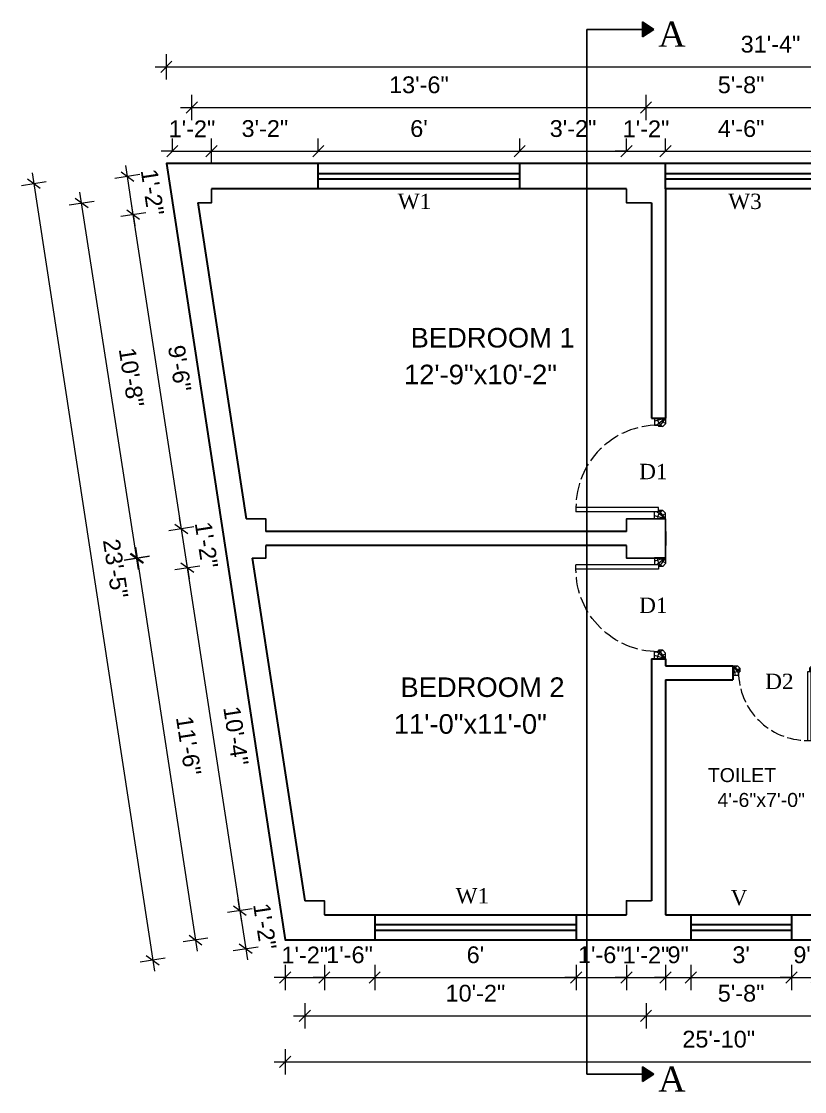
# Model space of a CAD drawing. Header units: inches. Extents: x 45643 to 78083, y -17830 to -3084.
# Drawn here: x 60305.5 to 60585.5, y -17271.7 to -16889.1 of the extents above; entities that cross this region are included whole.
import ezdxf

# ---------------------------------------------------------------- set-up
doc = ezdxf.new("R2010")
doc.units = ezdxf.units.IN
doc.header["$MEASUREMENT"] = 0
doc.linetypes.add('ACAD_ISO02W100', pattern=[15, 12, -3])
doc.linetypes.add('CONTINUA', pattern=[0])
doc.layers.add('A-Hatch', color=7, linetype='Continuous')
doc.layers.add('PDF_Text', color=7, linetype='Continuous')
for name, color, linetype, lineweight in [('A_Title Text', 105, 'Continuous', 60), ('Door-window', 150, 'Continuous', 9), ('ELEVATION', 6, 'Continuous', 30), ('hatch', 30, 'Continuous', 5), ('WALL', 240, 'Continuous', 30)]:
    doc.layers.add(name, color=color, linetype=linetype, lineweight=lineweight)
doc.styles.add('Arial', font='arial.ttf')
doc.styles.add('PDF Arial', font='arial.ttf')
doc.styles.get("Standard").update_dxf_attribs({"font": 'times.ttf'})
doc.dimstyles.new('Sudeep', dxfattribs={"dimtxt": 6, "dimasz": 4, "dimexe": 4.5, "dimexo": 4.5, "dimgap": 5, "dimtad": 1, "dimdec": 0, "dimlunit": 4, "dimtxsty": 'Arial', "dimblk": 'OBLIQUE', "dimcen": 250, "dimdle": 4, "dimclrd": 86, "dimclre": 5, "dimclrt": 1, "dimadec": 0, "dimazin": 0, "dimtfac": 1, "dimtdec": 0, "dimtix": 1, "dimtmove": 1, "dimatfit": 3, "dimldrblk": 'OBLIQUE', "dimfxl": 4.5, "dimfxlon": 1, "dimfrac": 2, "dimlwd": 15, "dimlwe": 13, "dimarcsym": 0})

# ---------------------------------------------------------------- blocks, each defined once
blk = doc.blocks.new("D 3'")
at = {"layer": 'Door-window', "linetype": 'Continuous', "ltscale": 0.25}
for p, q in [((3749.64, -16740.96), (3749.64, -16711.46)), ((3751.14, -16711.46), (3749.64, -16711.46)), ((3751.14, -16740.96), (3751.14, -16711.46)), ((3747.14, -16743.51), (3747.14, -16739.51)), ((3747.14, -16739.51), (3749.64, -16739.51)), ((3749.64, -16740.96), (3751.14, -16740.96)), ((3750.14, -16742.51), (3750.14, -16740.96)), ((3780.14, -16742.51), (3780.14, -16740.96)), ((3780.64, -16740.96), (3780.14, -16740.96)), ((3783.14, -16739.51), (3780.64, -16739.51)), ((3780.64, -16739.51), (3780.64, -16740.96)), ((3783.14, -16743.51), (3783.14, -16739.51)), ((3747.14, -16743.51), (3749.14, -16743.51)), ((3749.14, -16743.51), (3750.14, -16742.51)), ((3781.14, -16743.51), (3780.14, -16742.51)), ((3783.14, -16743.51), (3781.14, -16743.51))]:
    blk.add_line(p, q, dxfattribs=at)
at = {"layer": 'Door-window', "linetype": 'ACAD_ISO02W100', "ltscale": 0.5}
blk.add_arc((3751.14, -16740.96), 29.5, 0, 90, dxfattribs=at)
at = {"layer": 'hatch', "color": 8}
for p, q in [((3747.14, -16743.51), (3748.23, -16739.5)), ((3747.14, -16743.51), (3749.64, -16740.37)), ((3747.14, -16743.51), (3750.14, -16741.17)), ((3783.14, -16743.51), (3780.14, -16741.17)), ((3783.14, -16743.51), (3780.64, -16740.37)), ((3783.14, -16743.51), (3782.06, -16739.5))]:
    blk.add_line(p, q, dxfattribs=at)
for centre, radius, start, end in [((3747.4, -16743.58), 2.93, 20.9872, 95.0825), ((3782.88, -16743.58), 2.93, 84.9175, 159.0128), ((3747.43, -16743.63), 1.42, 5.1372, 101.4864), ((3782.86, -16743.63), 1.42, 78.5136, 174.8628)]:
    blk.add_arc(centre, radius, start, end, dxfattribs=at)
blk = doc.blocks.new('_Oblique')
at = {"color": 0, "linetype": 'ByBlock', "lineweight": -2}
blk.add_line((-0.5, -0.5), (0.5, 0.5), dxfattribs=at)
blk = doc.blocks.new('*D1600')
at = {"layer": 'A_Title Text', "color": 86, "lineweight": 15, "transparency": 16777216}
blk.add_line((60346.27, -17077.06), (60368.38, -17221.49), dxfattribs=at)
at = {"layer": 'A_Title Text', "color": 5, "lineweight": 13, "transparency": 16777216}
for p, q in [((60351.32, -17080.34), (60342.43, -17081.7)), ((60372.22, -17216.85), (60363.32, -17218.22))]:
    blk.add_line(p, q, dxfattribs=at)
at = {"layer": 'Defpoints', "color": 0, "transparency": 16777216}
for p in [(60392.94, -17073.97), (60413.84, -17210.48), (60367.77, -17217.53)]:
    blk.add_point(p, dxfattribs=at)
at = {"layer": 'A_Title Text', "color": 86, "lineweight": 15, "transparency": 16777216, "xscale": 4, "yscale": 4, "zscale": 4}
for p, rotation in [((60346.87, -17081.02), 98.70344886768173), ((60367.77, -17217.53), 278.7034488676817)]:
    blk.add_blockref('_Oblique', p, dxfattribs=dict(at, rotation=rotation))
at = {"layer": 'A_Title Text', "color": 1, "transparency": 16777216, "insert": (60365.29, -17148.06), "char_height": 6, "attachment_point": 5, "rotation": 278.7034, "style": 'Arial'}
blk.add_mtext('11\'-6"', dxfattribs=at)
blk = doc.blocks.new('*D1601')
at = {"layer": 'A_Title Text', "color": 86, "lineweight": 15, "transparency": 16777216}
blk.add_line((60347.33, -17085.07), (60326.46, -16950.2), dxfattribs=at)
at = {"layer": 'A_Title Text', "color": 5, "lineweight": 13, "transparency": 16777216}
for p, q in [((60331.51, -16953.46), (60322.62, -16954.84)), ((60351.16, -17080.43), (60342.27, -17081.81))]:
    blk.add_line(p, q, dxfattribs=at)
at = {"layer": 'Defpoints', "color": 0, "transparency": 16777216}
for p in [(60373.5, -16946.97), (60327.07, -16954.15), (60392.94, -17073.97)]:
    blk.add_point(p, dxfattribs=at)
at = {"layer": 'A_Title Text', "color": 86, "lineweight": 15, "transparency": 16777216, "xscale": 4, "yscale": 4, "zscale": 4}
for p, rotation in [((60327.07, -16954.15), 98.79690632557448), ((60346.72, -17081.12), 278.7969063255745)]:
    blk.add_blockref('_Oblique', p, dxfattribs=dict(at, rotation=rotation))
at = {"layer": 'A_Title Text', "color": 1, "transparency": 16777216, "insert": (60344.86, -17016.4), "char_height": 6, "attachment_point": 5, "rotation": 278.7969, "style": 'Arial'}
blk.add_mtext('10\'-8"', dxfattribs=at)
blk = doc.blocks.new('*D1618')
at = {"layer": 'A_Title Text', "color": 5, "lineweight": 13, "transparency": 16777216}
for p, q in [((60357.35, -16909.88), (60357.35, -16900.88)), ((60733.11, -16909.88), (60733.11, -16900.88))]:
    blk.add_line(p, q, dxfattribs=at)
at = {"layer": 'A_Title Text', "color": 86, "lineweight": 15, "transparency": 16777216}
blk.add_line((60353.35, -16905.38), (60737.11, -16905.38), dxfattribs=at)
at = {"layer": 'Defpoints', "color": 0, "transparency": 16777216}
for p in [(60733.11, -16905.38), (60357.35, -16939.97), (60733.11, -16939.97)]:
    blk.add_point(p, dxfattribs=at)
at = {"layer": 'A_Title Text', "color": 86, "lineweight": 15, "transparency": 16777216, "xscale": 4, "yscale": 4, "zscale": 4, "rotation": 180}
blk.add_blockref('_Oblique', (60357.35, -16905.38), dxfattribs=at)
at = {"layer": 'A_Title Text', "color": 86, "lineweight": 15, "transparency": 16777216, "xscale": 4, "yscale": 4, "zscale": 4}
blk.add_blockref('_Oblique', (60733.11, -16905.38), dxfattribs=at)
at = {"layer": 'A_Title Text', "color": 1, "transparency": 16777216, "insert": (60573.31, -16897.32), "char_height": 6, "attachment_point": 5, "style": 'Arial'}
blk.add_mtext('31\'-4"', dxfattribs=at)
blk = doc.blocks.new('*D1619')
at = {"layer": 'A_Title Text', "color": 5, "lineweight": 13, "transparency": 16777216}
for p, q in [((60399.84, -17256.58), (60399.84, -17265.58)), ((60709.74, -17256.58), (60709.74, -17265.58))]:
    blk.add_line(p, q, dxfattribs=at)
at = {"layer": 'A_Title Text', "color": 86, "lineweight": 15, "transparency": 16777216}
blk.add_line((60395.84, -17261.08), (60713.74, -17261.08), dxfattribs=at)
at = {"layer": 'Defpoints', "color": 0, "transparency": 16777216}
for p in [(60399.84, -17217.48), (60709.74, -17217.48), (60709.74, -17261.08)]:
    blk.add_point(p, dxfattribs=at)
at = {"layer": 'A_Title Text', "color": 86, "lineweight": 15, "transparency": 16777216, "xscale": 4, "yscale": 4, "zscale": 4, "rotation": 180}
blk.add_blockref('_Oblique', (60399.84, -17261.08), dxfattribs=at)
at = {"layer": 'A_Title Text', "color": 86, "lineweight": 15, "transparency": 16777216, "xscale": 4, "yscale": 4, "zscale": 4}
blk.add_blockref('_Oblique', (60709.74, -17261.08), dxfattribs=at)
at = {"layer": 'A_Title Text', "color": 1, "transparency": 16777216, "insert": (60554.79, -17253.01), "char_height": 6, "attachment_point": 5, "style": 'Arial'}
blk.add_mtext('25\'-10"', dxfattribs=at)
blk = doc.blocks.new('*D1602')
at = {"layer": 'A_Title Text', "color": 5, "lineweight": 13, "transparency": 16777216}
for p, q in [((60359.5, -16935.54), (60359.5, -16931.04)), ((60373.5, -16935.54), (60373.5, -16931.04))]:
    blk.add_line(p, q, dxfattribs=at)
at = {"layer": 'A_Title Text', "color": 86, "lineweight": 15, "transparency": 16777216}
for p, q in [((60359.5, -16935.54), (60355.5, -16935.54)), ((60359.5, -16935.54), (60373.5, -16935.54)), ((60373.5, -16935.54), (60377.5, -16935.54))]:
    blk.add_line(p, q, dxfattribs=at)
at = {"layer": 'Defpoints', "color": 0, "transparency": 16777216}
for p in [(60373.5, -16935.54), (60359.5, -16939.97), (60373.5, -16939.97)]:
    blk.add_point(p, dxfattribs=at)
at = {"layer": 'A_Title Text', "color": 86, "lineweight": 15, "transparency": 16777216, "xscale": 4, "yscale": 4, "zscale": 4}
blk.add_blockref('_Oblique', (60359.5, -16935.54), dxfattribs=at)
at = {"layer": 'A_Title Text', "color": 86, "lineweight": 15, "transparency": 16777216, "xscale": 4, "yscale": 4, "zscale": 4, "rotation": 180}
blk.add_blockref('_Oblique', (60373.5, -16935.54), dxfattribs=at)
at = {"layer": 'A_Title Text', "color": 1, "transparency": 16777216, "insert": (60366.5, -16927.53), "char_height": 6, "attachment_point": 5, "style": 'Arial'}
blk.add_mtext('1\'-2"', dxfattribs=at)
blk = doc.blocks.new('*D1620')
at = {"layer": 'A_Title Text', "color": 5, "lineweight": 13, "transparency": 16777216}
for p, q in [((60373.5, -16940.04), (60373.5, -16931.04)), ((60411.65, -16935.54), (60411.65, -16931.04))]:
    blk.add_line(p, q, dxfattribs=at)
at = {"layer": 'A_Title Text', "color": 86, "lineweight": 15, "transparency": 16777216}
blk.add_line((60369.5, -16935.54), (60415.65, -16935.54), dxfattribs=at)
at = {"layer": 'Defpoints', "color": 0, "transparency": 16777216}
for p in [(60411.65, -16935.54), (60411.65, -16939.97), (60373.5, -16948.97)]:
    blk.add_point(p, dxfattribs=at)
at = {"layer": 'A_Title Text', "color": 86, "lineweight": 15, "transparency": 16777216, "xscale": 4, "yscale": 4, "zscale": 4, "rotation": 180}
blk.add_blockref('_Oblique', (60373.5, -16935.54), dxfattribs=at)
at = {"layer": 'A_Title Text', "color": 86, "lineweight": 15, "transparency": 16777216, "xscale": 4, "yscale": 4, "zscale": 4}
blk.add_blockref('_Oblique', (60411.65, -16935.54), dxfattribs=at)
at = {"layer": 'A_Title Text', "color": 1, "transparency": 16777216, "insert": (60392.57, -16927.48), "char_height": 6, "attachment_point": 5, "style": 'Arial'}
blk.add_mtext('3\'-2"', dxfattribs=at)
blk = doc.blocks.new('*D1621')
at = {"layer": 'A_Title Text', "color": 5, "lineweight": 13, "transparency": 16777216}
for p, q in [((60411.65, -16935.54), (60411.65, -16931.04)), ((60483.65, -16935.54), (60483.65, -16931.04))]:
    blk.add_line(p, q, dxfattribs=at)
at = {"layer": 'A_Title Text', "color": 86, "lineweight": 15, "transparency": 16777216}
blk.add_line((60407.65, -16935.54), (60487.65, -16935.54), dxfattribs=at)
at = {"layer": 'Defpoints', "color": 0, "transparency": 16777216}
for p in [(60483.65, -16935.54), (60411.65, -16939.97), (60483.65, -16939.97)]:
    blk.add_point(p, dxfattribs=at)
at = {"layer": 'A_Title Text', "color": 86, "lineweight": 15, "transparency": 16777216, "xscale": 4, "yscale": 4, "zscale": 4, "rotation": 180}
blk.add_blockref('_Oblique', (60411.65, -16935.54), dxfattribs=at)
at = {"layer": 'A_Title Text', "color": 86, "lineweight": 15, "transparency": 16777216, "xscale": 4, "yscale": 4, "zscale": 4}
blk.add_blockref('_Oblique', (60483.65, -16935.54), dxfattribs=at)
at = {"layer": 'A_Title Text', "color": 1, "transparency": 16777216, "insert": (60447.65, -16927.48), "char_height": 6, "attachment_point": 5, "style": 'Arial'}
blk.add_mtext("6'", dxfattribs=at)
blk = doc.blocks.new('*D1622')
at = {"layer": 'A_Title Text', "color": 5, "lineweight": 13, "transparency": 16777216}
for p, q in [((60483.65, -16935.54), (60483.65, -16931.04)), ((60521.8, -16935.54), (60521.8, -16931.04))]:
    blk.add_line(p, q, dxfattribs=at)
at = {"layer": 'A_Title Text', "color": 86, "lineweight": 15, "transparency": 16777216}
blk.add_line((60479.65, -16935.54), (60525.8, -16935.54), dxfattribs=at)
at = {"layer": 'Defpoints', "color": 0, "transparency": 16777216}
for p in [(60521.8, -16935.54), (60483.65, -16939.97), (60521.8, -16939.97)]:
    blk.add_point(p, dxfattribs=at)
at = {"layer": 'A_Title Text', "color": 86, "lineweight": 15, "transparency": 16777216, "xscale": 4, "yscale": 4, "zscale": 4, "rotation": 180}
blk.add_blockref('_Oblique', (60483.65, -16935.54), dxfattribs=at)
at = {"layer": 'A_Title Text', "color": 86, "lineweight": 15, "transparency": 16777216, "xscale": 4, "yscale": 4, "zscale": 4}
blk.add_blockref('_Oblique', (60521.8, -16935.54), dxfattribs=at)
at = {"layer": 'A_Title Text', "color": 1, "transparency": 16777216, "insert": (60502.72, -16927.48), "char_height": 6, "attachment_point": 5, "style": 'Arial'}
blk.add_mtext('3\'-2"', dxfattribs=at)
blk = doc.blocks.new('*D1581')
at = {"layer": 'A_Title Text', "color": 5, "lineweight": 13, "transparency": 16777216}
for p, q in [((60366.46, -16924.4), (60366.46, -16915.4)), ((60528.8, -16924.4), (60528.8, -16915.4))]:
    blk.add_line(p, q, dxfattribs=at)
at = {"layer": 'A_Title Text', "color": 86, "lineweight": 15, "transparency": 16777216}
blk.add_line((60362.46, -16919.9), (60532.8, -16919.9), dxfattribs=at)
at = {"layer": 'Defpoints', "color": 0, "transparency": 16777216}
for p in [(60528.8, -16919.9), (60366.46, -16939.97), (60528.8, -16939.97)]:
    blk.add_point(p, dxfattribs=at)
at = {"layer": 'A_Title Text', "color": 86, "lineweight": 15, "transparency": 16777216, "xscale": 4, "yscale": 4, "zscale": 4, "rotation": 180}
blk.add_blockref('_Oblique', (60366.46, -16919.9), dxfattribs=at)
at = {"layer": 'A_Title Text', "color": 86, "lineweight": 15, "transparency": 16777216, "xscale": 4, "yscale": 4, "zscale": 4}
blk.add_blockref('_Oblique', (60528.8, -16919.9), dxfattribs=at)
at = {"layer": 'A_Title Text', "color": 1, "transparency": 16777216, "insert": (60447.63, -16911.83), "char_height": 6, "attachment_point": 5, "style": 'Arial'}
blk.add_mtext('13\'-6"', dxfattribs=at)
blk = doc.blocks.new('*D1582')
at = {"layer": 'A_Title Text', "color": 5, "lineweight": 13, "transparency": 16777216}
for p, q in [((60528.8, -16924.4), (60528.8, -16915.4)), ((60596.8, -16924.4), (60596.8, -16915.4))]:
    blk.add_line(p, q, dxfattribs=at)
at = {"layer": 'A_Title Text', "color": 86, "lineweight": 15, "transparency": 16777216}
blk.add_line((60524.8, -16919.9), (60600.8, -16919.9), dxfattribs=at)
at = {"layer": 'Defpoints', "color": 0, "transparency": 16777216}
for p in [(60596.8, -16919.9), (60528.8, -16939.97), (60596.8, -16939.97)]:
    blk.add_point(p, dxfattribs=at)
at = {"layer": 'A_Title Text', "color": 86, "lineweight": 15, "transparency": 16777216, "xscale": 4, "yscale": 4, "zscale": 4, "rotation": 180}
blk.add_blockref('_Oblique', (60528.8, -16919.9), dxfattribs=at)
at = {"layer": 'A_Title Text', "color": 86, "lineweight": 15, "transparency": 16777216, "xscale": 4, "yscale": 4, "zscale": 4}
blk.add_blockref('_Oblique', (60596.8, -16919.9), dxfattribs=at)
at = {"layer": 'A_Title Text', "color": 1, "transparency": 16777216, "insert": (60562.8, -16911.83), "char_height": 6, "attachment_point": 5, "style": 'Arial'}
blk.add_mtext('5\'-8"', dxfattribs=at)
blk = doc.blocks.new('*D1584')
at = {"layer": 'A_Title Text', "color": 5, "lineweight": 13, "transparency": 16777216}
for p, q in [((60399.84, -17226.41), (60399.84, -17235.41)), ((60413.84, -17226.41), (60413.84, -17235.41))]:
    blk.add_line(p, q, dxfattribs=at)
at = {"layer": 'A_Title Text', "color": 86, "lineweight": 15, "transparency": 16777216}
for p, q in [((60399.84, -17230.91), (60395.84, -17230.91)), ((60399.84, -17230.91), (60413.84, -17230.91)), ((60413.84, -17230.91), (60417.84, -17230.91))]:
    blk.add_line(p, q, dxfattribs=at)
at = {"layer": 'Defpoints', "color": 0, "transparency": 16777216}
for p in [(60399.84, -17217.48), (60413.84, -17217.48), (60413.84, -17230.91)]:
    blk.add_point(p, dxfattribs=at)
at = {"layer": 'A_Title Text', "color": 86, "lineweight": 15, "transparency": 16777216, "xscale": 4, "yscale": 4, "zscale": 4}
blk.add_blockref('_Oblique', (60399.84, -17230.91), dxfattribs=at)
at = {"layer": 'A_Title Text', "color": 86, "lineweight": 15, "transparency": 16777216, "xscale": 4, "yscale": 4, "zscale": 4, "rotation": 180}
blk.add_blockref('_Oblique', (60413.84, -17230.91), dxfattribs=at)
at = {"layer": 'A_Title Text', "color": 1, "transparency": 16777216, "insert": (60406.84, -17222.9), "char_height": 6, "attachment_point": 5, "style": 'Arial'}
blk.add_mtext('1\'-2"', dxfattribs=at)
blk = doc.blocks.new('*D1605')
at = {"layer": 'A_Title Text', "color": 5, "lineweight": 13, "transparency": 16777216}
for p, q in [((60413.84, -17226.41), (60413.84, -17235.41)), ((60431.82, -17226.41), (60431.82, -17235.41))]:
    blk.add_line(p, q, dxfattribs=at)
at = {"layer": 'A_Title Text', "color": 86, "lineweight": 15, "transparency": 16777216}
for p, q in [((60413.84, -17230.91), (60409.84, -17230.91)), ((60413.84, -17230.91), (60431.82, -17230.91)), ((60431.82, -17230.91), (60435.82, -17230.91))]:
    blk.add_line(p, q, dxfattribs=at)
at = {"layer": 'Defpoints', "color": 0, "transparency": 16777216}
for p in [(60413.84, -17217.48), (60431.82, -17217.48), (60431.82, -17230.91)]:
    blk.add_point(p, dxfattribs=at)
at = {"layer": 'A_Title Text', "color": 86, "lineweight": 15, "transparency": 16777216, "xscale": 4, "yscale": 4, "zscale": 4}
blk.add_blockref('_Oblique', (60413.84, -17230.91), dxfattribs=at)
at = {"layer": 'A_Title Text', "color": 86, "lineweight": 15, "transparency": 16777216, "xscale": 4, "yscale": 4, "zscale": 4, "rotation": 180}
blk.add_blockref('_Oblique', (60431.82, -17230.91), dxfattribs=at)
at = {"layer": 'A_Title Text', "color": 1, "transparency": 16777216, "insert": (60422.83, -17222.85), "char_height": 6, "attachment_point": 5, "style": 'Arial'}
blk.add_mtext('1\'-6"', dxfattribs=at)
blk = doc.blocks.new('*D1606')
at = {"layer": 'A_Title Text', "color": 5, "lineweight": 13, "transparency": 16777216}
for p, q in [((60431.82, -17226.41), (60431.82, -17235.41)), ((60503.82, -17226.41), (60503.82, -17235.41))]:
    blk.add_line(p, q, dxfattribs=at)
at = {"layer": 'A_Title Text', "color": 86, "lineweight": 15, "transparency": 16777216}
blk.add_line((60427.82, -17230.91), (60507.82, -17230.91), dxfattribs=at)
at = {"layer": 'Defpoints', "color": 0, "transparency": 16777216}
for p in [(60431.82, -17217.48), (60503.82, -17217.48), (60503.82, -17230.91)]:
    blk.add_point(p, dxfattribs=at)
at = {"layer": 'A_Title Text', "color": 86, "lineweight": 15, "transparency": 16777216, "xscale": 4, "yscale": 4, "zscale": 4, "rotation": 180}
blk.add_blockref('_Oblique', (60431.82, -17230.91), dxfattribs=at)
at = {"layer": 'A_Title Text', "color": 86, "lineweight": 15, "transparency": 16777216, "xscale": 4, "yscale": 4, "zscale": 4}
blk.add_blockref('_Oblique', (60503.82, -17230.91), dxfattribs=at)
at = {"layer": 'A_Title Text', "color": 1, "transparency": 16777216, "insert": (60467.82, -17222.85), "char_height": 6, "attachment_point": 5, "style": 'Arial'}
blk.add_mtext("6'", dxfattribs=at)
blk = doc.blocks.new('*D1607')
at = {"layer": 'A_Title Text', "color": 5, "lineweight": 13, "transparency": 16777216}
for p, q in [((60503.82, -17226.41), (60503.82, -17235.41)), ((60521.8, -17226.41), (60521.8, -17235.41))]:
    blk.add_line(p, q, dxfattribs=at)
at = {"layer": 'A_Title Text', "color": 86, "lineweight": 15, "transparency": 16777216}
for p, q in [((60503.82, -17230.91), (60499.82, -17230.91)), ((60503.82, -17230.91), (60521.8, -17230.91)), ((60521.8, -17230.91), (60525.8, -17230.91))]:
    blk.add_line(p, q, dxfattribs=at)
at = {"layer": 'Defpoints', "color": 0, "transparency": 16777216}
for p in [(60503.82, -17217.48), (60521.8, -17217.48), (60521.8, -17230.91)]:
    blk.add_point(p, dxfattribs=at)
at = {"layer": 'A_Title Text', "color": 86, "lineweight": 15, "transparency": 16777216, "xscale": 4, "yscale": 4, "zscale": 4}
blk.add_blockref('_Oblique', (60503.82, -17230.91), dxfattribs=at)
at = {"layer": 'A_Title Text', "color": 86, "lineweight": 15, "transparency": 16777216, "xscale": 4, "yscale": 4, "zscale": 4, "rotation": 180}
blk.add_blockref('_Oblique', (60521.8, -17230.91), dxfattribs=at)
at = {"layer": 'A_Title Text', "color": 1, "transparency": 16777216, "insert": (60512.81, -17222.85), "char_height": 6, "attachment_point": 5, "style": 'Arial'}
blk.add_mtext('1\'-6"', dxfattribs=at)
blk = doc.blocks.new('*D1585')
at = {"layer": 'A_Title Text', "color": 5, "lineweight": 13, "transparency": 16777216}
for p, q in [((60521.8, -17226.41), (60521.8, -17235.41)), ((60535.8, -17226.41), (60535.8, -17235.41))]:
    blk.add_line(p, q, dxfattribs=at)
at = {"layer": 'A_Title Text', "color": 86, "lineweight": 15, "transparency": 16777216}
for p, q in [((60521.8, -17230.91), (60517.8, -17230.91)), ((60521.8, -17230.91), (60535.8, -17230.91)), ((60535.8, -17230.91), (60539.8, -17230.91))]:
    blk.add_line(p, q, dxfattribs=at)
at = {"layer": 'Defpoints', "color": 0, "transparency": 16777216}
for p in [(60521.8, -17217.48), (60535.8, -17217.48), (60535.8, -17230.91)]:
    blk.add_point(p, dxfattribs=at)
at = {"layer": 'A_Title Text', "color": 86, "lineweight": 15, "transparency": 16777216, "xscale": 4, "yscale": 4, "zscale": 4}
blk.add_blockref('_Oblique', (60521.8, -17230.91), dxfattribs=at)
at = {"layer": 'A_Title Text', "color": 86, "lineweight": 15, "transparency": 16777216, "xscale": 4, "yscale": 4, "zscale": 4, "rotation": 180}
blk.add_blockref('_Oblique', (60535.8, -17230.91), dxfattribs=at)
at = {"layer": 'A_Title Text', "color": 1, "transparency": 16777216, "insert": (60528.8, -17222.9), "char_height": 6, "attachment_point": 5, "style": 'Arial'}
blk.add_mtext('1\'-2"', dxfattribs=at)
blk = doc.blocks.new('*D1608')
at = {"layer": 'A_Title Text', "color": 5, "lineweight": 13, "transparency": 16777216}
for p, q in [((60535.8, -17226.41), (60535.8, -17235.41)), ((60544.8, -17226.41), (60544.8, -17235.41))]:
    blk.add_line(p, q, dxfattribs=at)
at = {"layer": 'A_Title Text', "color": 86, "lineweight": 15, "transparency": 16777216}
for p, q in [((60535.8, -17230.91), (60531.8, -17230.91)), ((60535.8, -17230.91), (60544.8, -17230.91)), ((60544.8, -17230.91), (60548.8, -17230.91))]:
    blk.add_line(p, q, dxfattribs=at)
at = {"layer": 'Defpoints', "color": 0, "transparency": 16777216}
for p in [(60535.8, -17208.48), (60544.8, -17208.48), (60544.8, -17230.91)]:
    blk.add_point(p, dxfattribs=at)
at = {"layer": 'A_Title Text', "color": 86, "lineweight": 15, "transparency": 16777216, "xscale": 4, "yscale": 4, "zscale": 4}
blk.add_blockref('_Oblique', (60535.8, -17230.91), dxfattribs=at)
at = {"layer": 'A_Title Text', "color": 86, "lineweight": 15, "transparency": 16777216, "xscale": 4, "yscale": 4, "zscale": 4, "rotation": 180}
blk.add_blockref('_Oblique', (60544.8, -17230.91), dxfattribs=at)
at = {"layer": 'A_Title Text', "color": 1, "transparency": 16777216, "insert": (60540.3, -17222.85), "char_height": 6, "attachment_point": 5, "style": 'Arial'}
blk.add_mtext('9"', dxfattribs=at)
blk = doc.blocks.new('*D1586')
at = {"layer": 'A_Title Text', "color": 5, "lineweight": 13, "transparency": 16777216}
for p, q in [((60544.8, -17226.41), (60544.8, -17235.41)), ((60580.8, -17226.41), (60580.8, -17235.41))]:
    blk.add_line(p, q, dxfattribs=at)
at = {"layer": 'A_Title Text', "color": 86, "lineweight": 15, "transparency": 16777216}
blk.add_line((60540.8, -17230.91), (60584.8, -17230.91), dxfattribs=at)
at = {"layer": 'Defpoints', "color": 0, "transparency": 16777216}
for p in [(60544.8, -17208.48), (60580.8, -17208.48), (60580.8, -17230.91)]:
    blk.add_point(p, dxfattribs=at)
at = {"layer": 'A_Title Text', "color": 86, "lineweight": 15, "transparency": 16777216, "xscale": 4, "yscale": 4, "zscale": 4, "rotation": 180}
blk.add_blockref('_Oblique', (60544.8, -17230.91), dxfattribs=at)
at = {"layer": 'A_Title Text', "color": 86, "lineweight": 15, "transparency": 16777216, "xscale": 4, "yscale": 4, "zscale": 4}
blk.add_blockref('_Oblique', (60580.8, -17230.91), dxfattribs=at)
at = {"layer": 'A_Title Text', "color": 1, "transparency": 16777216, "insert": (60562.8, -17222.84), "char_height": 6, "attachment_point": 5, "style": 'Arial'}
blk.add_mtext("3'", dxfattribs=at)
blk = doc.blocks.new('*D1588')
at = {"layer": 'A_Title Text', "color": 5, "lineweight": 13, "transparency": 16777216}
for p, q in [((60406.84, -17240.16), (60406.84, -17249.16)), ((60528.8, -17240.16), (60528.8, -17249.16))]:
    blk.add_line(p, q, dxfattribs=at)
at = {"layer": 'A_Title Text', "color": 86, "lineweight": 15, "transparency": 16777216}
blk.add_line((60402.84, -17244.66), (60532.8, -17244.66), dxfattribs=at)
at = {"layer": 'Defpoints', "color": 0, "transparency": 16777216}
for p in [(60406.84, -17217.48), (60528.8, -17217.48), (60528.8, -17244.66)]:
    blk.add_point(p, dxfattribs=at)
at = {"layer": 'A_Title Text', "color": 86, "lineweight": 15, "transparency": 16777216, "xscale": 4, "yscale": 4, "zscale": 4, "rotation": 180}
blk.add_blockref('_Oblique', (60406.84, -17244.66), dxfattribs=at)
at = {"layer": 'A_Title Text', "color": 86, "lineweight": 15, "transparency": 16777216, "xscale": 4, "yscale": 4, "zscale": 4}
blk.add_blockref('_Oblique', (60528.8, -17244.66), dxfattribs=at)
at = {"layer": 'A_Title Text', "color": 1, "transparency": 16777216, "insert": (60467.82, -17236.6), "char_height": 6, "attachment_point": 5, "style": 'Arial'}
blk.add_mtext('10\'-2"', dxfattribs=at)
blk = doc.blocks.new('*D1589')
at = {"layer": 'A_Title Text', "color": 5, "lineweight": 13, "transparency": 16777216}
for p, q in [((60528.8, -17240.16), (60528.8, -17249.16)), ((60596.8, -17240.16), (60596.8, -17249.16))]:
    blk.add_line(p, q, dxfattribs=at)
at = {"layer": 'A_Title Text', "color": 86, "lineweight": 15, "transparency": 16777216}
blk.add_line((60524.8, -17244.66), (60600.8, -17244.66), dxfattribs=at)
at = {"layer": 'Defpoints', "color": 0, "transparency": 16777216}
for p in [(60528.8, -17217.48), (60596.8, -17217.48), (60596.8, -17244.66)]:
    blk.add_point(p, dxfattribs=at)
at = {"layer": 'A_Title Text', "color": 86, "lineweight": 15, "transparency": 16777216, "xscale": 4, "yscale": 4, "zscale": 4, "rotation": 180}
blk.add_blockref('_Oblique', (60528.8, -17244.66), dxfattribs=at)
at = {"layer": 'A_Title Text', "color": 86, "lineweight": 15, "transparency": 16777216, "xscale": 4, "yscale": 4, "zscale": 4}
blk.add_blockref('_Oblique', (60596.8, -17244.66), dxfattribs=at)
at = {"layer": 'A_Title Text', "color": 1, "transparency": 16777216, "insert": (60562.8, -17236.6), "char_height": 6, "attachment_point": 5, "style": 'Arial'}
blk.add_mtext('5\'-8"', dxfattribs=at)
blk = doc.blocks.new('*D1613')
at = {"layer": 'A_Title Text', "color": 86, "lineweight": 15, "transparency": 16777216}
blk.add_line((60309.37, -16943.26), (60353.07, -17228.69), dxfattribs=at)
at = {"layer": 'A_Title Text', "color": 5, "lineweight": 13, "transparency": 16777216}
for p, q in [((60314.43, -16946.54), (60305.53, -16947.9)), ((60356.91, -17224.05), (60348.01, -17225.42))]:
    blk.add_line(p, q, dxfattribs=at)
at = {"layer": 'Defpoints', "color": 0, "transparency": 16777216}
for p in [(60357.35, -16939.97), (60399.84, -17217.48), (60352.46, -17224.73)]:
    blk.add_point(p, dxfattribs=at)
at = {"layer": 'A_Title Text', "color": 86, "lineweight": 15, "transparency": 16777216, "xscale": 4, "yscale": 4, "zscale": 4}
for p, rotation in [((60309.98, -16947.22), 98.70344886768179), ((60352.46, -17224.73), 278.7034488676818)]:
    blk.add_blockref('_Oblique', p, dxfattribs=dict(at, rotation=rotation))
at = {"layer": 'A_Title Text', "color": 1, "transparency": 16777216, "insert": (60339.19, -17084.76), "char_height": 6, "attachment_point": 5, "rotation": 278.7034, "style": 'Arial'}
blk.add_mtext('23\'-5"', dxfattribs=at)
blk = doc.blocks.new('*D1591')
at = {"layer": 'A_Title Text', "color": 86, "lineweight": 15, "transparency": 16777216}
blk.add_line((60364.24, -17080.56), (60384.21, -17210.99), dxfattribs=at)
at = {"layer": 'A_Title Text', "color": 5, "lineweight": 13, "transparency": 16777216}
for p, q in [((60369.3, -17083.83), (60360.4, -17085.2)), ((60388.05, -17206.35), (60379.16, -17207.71))]:
    blk.add_line(p, q, dxfattribs=at)
at = {"layer": 'Defpoints', "color": 0, "transparency": 16777216}
for p in [(60388.04, -17080.97), (60406.8, -17203.48), (60383.6, -17207.03)]:
    blk.add_point(p, dxfattribs=at)
at = {"layer": 'A_Title Text', "color": 86, "lineweight": 15, "transparency": 16777216, "xscale": 4, "yscale": 4, "zscale": 4}
for p, rotation in [((60364.85, -17084.52), 98.70344886767656), ((60383.6, -17207.03), 278.7034488676766)]:
    blk.add_blockref('_Oblique', p, dxfattribs=dict(at, rotation=rotation))
at = {"layer": 'A_Title Text', "color": 1, "transparency": 16777216, "insert": (60382.2, -17144.55), "char_height": 6, "attachment_point": 5, "rotation": 278.7034, "style": 'Arial'}
blk.add_mtext('10\'-4"', dxfattribs=at)
blk = doc.blocks.new('*D1614')
at = {"layer": 'A_Title Text', "color": 86, "lineweight": 15, "transparency": 16777216}
for p, q in [((60383.6, -17207.03), (60383, -17203.08)), ((60383.6, -17207.03), (60385.7, -17220.72)), ((60385.7, -17220.72), (60386.3, -17224.67))]:
    blk.add_line(p, q, dxfattribs=at)
at = {"layer": 'A_Title Text', "color": 5, "lineweight": 13, "transparency": 16777216}
for p, q in [((60388.05, -17206.35), (60379.16, -17207.71)), ((60390.15, -17220.04), (60381.25, -17221.4))]:
    blk.add_line(p, q, dxfattribs=at)
at = {"layer": 'Defpoints', "color": 0, "transparency": 16777216}
for p in [(60406.8, -17203.48), (60406.84, -17217.48), (60385.7, -17220.72)]:
    blk.add_point(p, dxfattribs=at)
at = {"layer": 'A_Title Text', "color": 86, "lineweight": 15, "transparency": 16777216, "xscale": 4, "yscale": 4, "zscale": 4}
for p, rotation in [((60383.6, -17207.03), 278.7034488676766), ((60385.7, -17220.72), 98.70344886767656)]:
    blk.add_blockref('_Oblique', p, dxfattribs=dict(at, rotation=rotation))
at = {"layer": 'A_Title Text', "color": 1, "transparency": 16777216, "insert": (60392.57, -17212.66), "char_height": 6, "attachment_point": 5, "rotation": 278.7034, "style": 'Arial'}
blk.add_mtext('1\'-2"', dxfattribs=at)
blk = doc.blocks.new('*D1592')
at = {"layer": 'A_Title Text', "color": 86, "lineweight": 15, "transparency": 16777216}
for p, q in [((60362.71, -17070.52), (60362.1, -17066.56)), ((60364.85, -17084.52), (60362.71, -17070.52)), ((60364.85, -17084.52), (60365.45, -17088.47))]:
    blk.add_line(p, q, dxfattribs=at)
at = {"layer": 'A_Title Text', "color": 5, "lineweight": 13, "transparency": 16777216}
for p, q in [((60367.15, -17069.83), (60358.26, -17071.2)), ((60369.3, -17083.83), (60360.4, -17085.2))]:
    blk.add_line(p, q, dxfattribs=at)
at = {"layer": 'Defpoints', "color": 0, "transparency": 16777216}
for p in [(60385.9, -17066.97), (60362.71, -17070.52), (60388.04, -17080.97)]:
    blk.add_point(p, dxfattribs=at)
at = {"layer": 'A_Title Text', "color": 86, "lineweight": 15, "transparency": 16777216, "xscale": 4, "yscale": 4, "zscale": 4}
for p, rotation in [((60362.71, -17070.52), 278.7034488676766), ((60364.85, -17084.52), 98.70344886767656)]:
    blk.add_blockref('_Oblique', p, dxfattribs=dict(at, rotation=rotation))
at = {"layer": 'A_Title Text', "color": 1, "transparency": 16777216, "insert": (60371.7, -17076.3), "char_height": 6, "attachment_point": 5, "rotation": 278.7034, "style": 'Arial'}
blk.add_mtext('1\'-2"', dxfattribs=at)
blk = doc.blocks.new('*D1593')
at = {"layer": 'A_Title Text', "color": 86, "lineweight": 15, "transparency": 16777216}
blk.add_line((60363.31, -17074.47), (60344.91, -16954.29), dxfattribs=at)
at = {"layer": 'A_Title Text', "color": 5, "lineweight": 13, "transparency": 16777216}
for p, q in [((60349.97, -16957.57), (60341.07, -16958.93)), ((60367.15, -17069.83), (60358.26, -17071.2))]:
    blk.add_line(p, q, dxfattribs=at)
at = {"layer": 'Defpoints', "color": 0, "transparency": 16777216}
for p in [(60373.5, -16953.97), (60345.52, -16958.25), (60385.9, -17066.97)]:
    blk.add_point(p, dxfattribs=at)
at = {"layer": 'A_Title Text', "color": 86, "lineweight": 15, "transparency": 16777216, "xscale": 4, "yscale": 4, "zscale": 4}
for p, rotation in [((60345.52, -16958.25), 98.70344886767656), ((60362.71, -17070.52), 278.7034488676766)]:
    blk.add_blockref('_Oblique', p, dxfattribs=dict(at, rotation=rotation))
at = {"layer": 'A_Title Text', "color": 1, "transparency": 16777216, "insert": (60362.08, -17013.16), "char_height": 6, "attachment_point": 5, "rotation": 278.7034, "style": 'Arial'}
blk.add_mtext('9\'-6"', dxfattribs=at)
blk = doc.blocks.new('*D1594')
at = {"layer": 'A_Title Text', "color": 86, "lineweight": 15, "transparency": 16777216}
for p, q in [((60343.43, -16944.57), (60342.82, -16940.61)), ((60345.52, -16958.25), (60343.43, -16944.57)), ((60345.52, -16958.25), (60346.12, -16962.2))]:
    blk.add_line(p, q, dxfattribs=at)
at = {"layer": 'A_Title Text', "color": 5, "lineweight": 13, "transparency": 16777216}
for p, q in [((60347.87, -16943.89), (60338.98, -16945.25)), ((60349.97, -16957.57), (60341.07, -16958.93))]:
    blk.add_line(p, q, dxfattribs=at)
at = {"layer": 'Defpoints', "color": 0, "transparency": 16777216}
for p in [(60373.5, -16939.97), (60343.43, -16944.57), (60373.5, -16953.97)]:
    blk.add_point(p, dxfattribs=at)
at = {"layer": 'A_Title Text', "color": 86, "lineweight": 15, "transparency": 16777216, "xscale": 4, "yscale": 4, "zscale": 4}
for p, rotation in [((60343.43, -16944.57), 278.7034488676766), ((60345.52, -16958.25), 98.70344886767656)]:
    blk.add_blockref('_Oblique', p, dxfattribs=dict(at, rotation=rotation))
at = {"layer": 'A_Title Text', "color": 1, "transparency": 16777216, "insert": (60352.39, -16950.2), "char_height": 6, "attachment_point": 5, "rotation": 278.7034, "style": 'Arial'}
blk.add_mtext('1\'-2"', dxfattribs=at)
blk = doc.blocks.new('*D1626')
at = {"layer": 'A_Title Text', "color": 5, "lineweight": 13, "transparency": 16777216}
for p, q in [((60521.8, -16935.54), (60521.8, -16931.04)), ((60535.8, -16935.54), (60535.8, -16931.04))]:
    blk.add_line(p, q, dxfattribs=at)
at = {"layer": 'A_Title Text', "color": 86, "lineweight": 15, "transparency": 16777216}
for p, q in [((60521.8, -16935.54), (60517.8, -16935.54)), ((60521.8, -16935.54), (60535.8, -16935.54)), ((60535.8, -16935.54), (60539.8, -16935.54))]:
    blk.add_line(p, q, dxfattribs=at)
at = {"layer": 'Defpoints', "color": 0, "transparency": 16777216}
for p in [(60535.8, -16935.54), (60521.8, -16939.97), (60535.8, -16939.97)]:
    blk.add_point(p, dxfattribs=at)
at = {"layer": 'A_Title Text', "color": 86, "lineweight": 15, "transparency": 16777216, "xscale": 4, "yscale": 4, "zscale": 4}
blk.add_blockref('_Oblique', (60521.8, -16935.54), dxfattribs=at)
at = {"layer": 'A_Title Text', "color": 86, "lineweight": 15, "transparency": 16777216, "xscale": 4, "yscale": 4, "zscale": 4, "rotation": 180}
blk.add_blockref('_Oblique', (60535.8, -16935.54), dxfattribs=at)
at = {"layer": 'A_Title Text', "color": 1, "transparency": 16777216, "insert": (60528.8, -16927.53), "char_height": 6, "attachment_point": 5, "style": 'Arial'}
blk.add_mtext('1\'-2"', dxfattribs=at)
blk = doc.blocks.new('*D1627')
at = {"layer": 'A_Title Text', "color": 5, "lineweight": 13, "transparency": 16777216}
for p, q in [((60535.8, -16935.54), (60535.8, -16931.04)), ((60589.8, -16935.54), (60589.8, -16931.04))]:
    blk.add_line(p, q, dxfattribs=at)
at = {"layer": 'A_Title Text', "color": 86, "lineweight": 15, "transparency": 16777216}
blk.add_line((60531.8, -16935.54), (60593.8, -16935.54), dxfattribs=at)
at = {"layer": 'Defpoints', "color": 0, "transparency": 16777216}
for p in [(60589.8, -16935.54), (60535.8, -16939.97), (60589.8, -16939.97)]:
    blk.add_point(p, dxfattribs=at)
at = {"layer": 'A_Title Text', "color": 86, "lineweight": 15, "transparency": 16777216, "xscale": 4, "yscale": 4, "zscale": 4, "rotation": 180}
blk.add_blockref('_Oblique', (60535.8, -16935.54), dxfattribs=at)
at = {"layer": 'A_Title Text', "color": 86, "lineweight": 15, "transparency": 16777216, "xscale": 4, "yscale": 4, "zscale": 4}
blk.add_blockref('_Oblique', (60589.8, -16935.54), dxfattribs=at)
at = {"layer": 'A_Title Text', "color": 1, "transparency": 16777216, "insert": (60562.8, -16927.48), "char_height": 6, "attachment_point": 5, "style": 'Arial'}
blk.add_mtext('4\'-6"', dxfattribs=at)
blk = doc.blocks.new('*D1624')
at = {"layer": 'A_Title Text', "color": 5, "lineweight": 13, "transparency": 16777216}
for p, q in [((60580.8, -17226.41), (60580.8, -17235.41)), ((60589.8, -17226.41), (60589.8, -17235.41))]:
    blk.add_line(p, q, dxfattribs=at)
at = {"layer": 'A_Title Text', "color": 86, "lineweight": 15, "transparency": 16777216}
for p, q in [((60580.8, -17230.91), (60576.8, -17230.91)), ((60580.8, -17230.91), (60589.8, -17230.91)), ((60589.8, -17230.91), (60593.8, -17230.91))]:
    blk.add_line(p, q, dxfattribs=at)
at = {"layer": 'Defpoints', "color": 0, "transparency": 16777216}
for p in [(60580.8, -17208.48), (60589.8, -17217.48), (60589.8, -17230.91)]:
    blk.add_point(p, dxfattribs=at)
at = {"layer": 'A_Title Text', "color": 86, "lineweight": 15, "transparency": 16777216, "xscale": 4, "yscale": 4, "zscale": 4}
blk.add_blockref('_Oblique', (60580.8, -17230.91), dxfattribs=at)
at = {"layer": 'A_Title Text', "color": 86, "lineweight": 15, "transparency": 16777216, "xscale": 4, "yscale": 4, "zscale": 4, "rotation": 180}
blk.add_blockref('_Oblique', (60589.8, -17230.91), dxfattribs=at)
at = {"layer": 'A_Title Text', "color": 1, "transparency": 16777216, "insert": (60585.3, -17222.85), "char_height": 6, "attachment_point": 5, "style": 'Arial'}
blk.add_mtext('9"', dxfattribs=at)

msp = doc.modelspace()

# ---------------------------------------------------------------- hatches: boundary and pattern name
at = {"layer": 'A-Hatch'}
h = msp.add_hatch(dxfattribs=at)
h.set_pattern_fill('ANSI31', color=256)
h.set_pattern_definition([(45, (1841.56522, -2973.98565), (-0.08838834765, 0.08838834765), [])])
h.paths.add_polyline_path([(60531.59, -16891.97), (60527.56, -16889.3), (60527.56, -16894.63)])
h = msp.add_hatch(dxfattribs=at)
h.set_pattern_fill('ANSI31', color=256)
h.set_pattern_definition([(45, (1841.56522, -3347.50326), (-0.08838834765, 0.08838834765), [])])
h.paths.add_polyline_path([(60531.59, -17265.48), (60527.56, -17262.82), (60527.56, -17268.15)])

# ---------------------------------------------------------------- linework, layer by layer
for p, q in [((60531.59, -16891.97), (60527.56, -16889.3)), ((60527.56, -16889.3), (60527.56, -16894.63)), ((60507.59, -16891.97), (60507.59, -17265.48)), ((60507.59, -16891.97), (60527.56, -16891.97)), ((60531.59, -16891.97), (60527.56, -16894.63)), ((60507.59, -17265.48), (60527.56, -17265.48)), ((60531.59, -17265.48), (60527.56, -17262.82)), ((60527.56, -17262.82), (60527.56, -17268.15)), ((60531.59, -17265.48), (60527.56, -17268.15))]:
    msp.add_line(p, q)
for points in [[(60359.5, -16939.97), (60373.5, -16939.97)], [(60521.8, -16939.97), (60535.8, -16939.97)], [(60373.5, -16948.97), (60373.5, -16953.97), (60368.6, -16953.97)], [(60530.8, -16953.97), (60521.8, -16953.97), (60521.8, -16948.97)], [(60535.8, -16948.97), (60535.8, -16953.97)], [(60385.9, -17066.97), (60392.94, -17066.97), (60392.94, -17071.47)], [(60521.8, -17071.47), (60521.8, -17066.97), (60535.8, -17066.97), (60535.8, -17080.97), (60521.8, -17080.97), (60521.8, -17076.47)], [(60392.94, -17076.47), (60392.94, -17080.97), (60388.04, -17080.97)], [(60406.8, -17203.48), (60413.84, -17203.48), (60413.84, -17208.48)], [(60521.8, -17208.48), (60521.8, -17203.48), (60530.8, -17203.48)], [(60535.8, -17203.48), (60535.8, -17208.48)], [(60413.84, -17217.48), (60399.84, -17217.48)], [(60535.8, -17217.48), (60521.8, -17217.48)]]:
    msp.add_lwpolyline(points)
at = {"layer": 'ELEVATION'}
for p, q in [((60411.65, -16948.97), (60411.65, -16939.97)), ((60483.65, -16948.97), (60483.65, -16939.97)), ((60535.8, -16948.97), (60535.8, -16939.97)), ((60411.65, -16943.47), (60483.65, -16943.47)), ((60535.8, -16943.47), (60589.8, -16943.47)), ((60411.65, -16945.47), (60483.65, -16945.47)), ((60535.8, -16945.47), (60589.8, -16945.47)), ((60521.8, -16948.97), (60373.5, -16948.97)), ((60589.8, -16948.97), (60535.8, -16948.97)), ((60535.8, -16948.97), (60535.8, -17030.96)), ((60368.6, -16953.97), (60385.9, -17066.97)), ((60530.8, -16953.97), (60530.8, -17030.96)), ((60530.8, -17030.96), (60535.8, -17030.96)), ((60521.8, -17071.47), (60392.94, -17071.47)), ((60535.8, -17071.47), (60535.8, -17076.47)), ((60521.8, -17076.47), (60392.94, -17076.47)), ((60388.04, -17080.97), (60406.8, -17203.48)), ((60530.8, -17116.97), (60530.8, -17203.48)), ((60530.8, -17116.97), (60535.8, -17116.97)), ((60535.8, -17116.97), (60535.8, -17119.48)), ((60535.8, -17119.48), (60559.8, -17119.48)), ((60559.8, -17119.48), (60559.8, -17124.48)), ((60535.8, -17124.48), (60559.8, -17124.48)), ((60535.8, -17124.48), (60535.8, -17208.48)), ((60413.84, -17208.48), (60521.8, -17208.48)), ((60431.82, -17208.48), (60431.82, -17217.48)), ((60503.82, -17208.48), (60503.82, -17217.48)), ((60535.8, -17208.48), (60589.8, -17208.48)), ((60544.8, -17208.48), (60544.8, -17217.48)), ((60580.8, -17208.48), (60580.8, -17217.48)), ((60431.82, -17211.98), (60503.82, -17211.98)), ((60544.8, -17211.98), (60580.8, -17211.98)), ((60431.82, -17213.98), (60503.82, -17213.98)), ((60544.8, -17213.98), (60580.8, -17213.98))]:
    msp.add_line(p, q, dxfattribs=at)
msp.add_lwpolyline([(60669.93, -16939.97), (60357.35, -16939.97), (60399.84, -17217.48), (60659.74, -17217.48)], dxfattribs=at)

# ---------------------------------------------------------------- block references
at = {"layer": 'WALL', "linetype": 'CONTINUA', "rotation": 89.99999926628824}
msp.add_blockref("D 3'", (43792.29, -20814.11), dxfattribs=at)
at = {"layer": 'WALL', "linetype": 'CONTINUA', "xscale": -1, "rotation": 90.00000073371181}
msp.add_blockref("D 3'", (43792.29, -13333.82), dxfattribs=at)
at = {"layer": 'WALL', "xscale": 0.8333333330483583, "yscale": 0.8333333330483583, "zscale": 0.8333333330483583, "rotation": 180}
msp.add_blockref("D 3'", (63712.42, -31072.41), dxfattribs=at)

# ---------------------------------------------------------------- texts
for s, insert, char_height, width, attachment_point in [('A', (60533.17, -16889.21), 9, 10.8456, 1), ('W1', (60440.07, -16950.71), 5.487, 1396.073, 1), ('W3', (60558.2, -16950.71), 5.487, 1396.073, 1), ('{\\fTimes New Roman|b0|i0|c0|p18;D1}', (60526.36, -17047.3), 5.4869, 54.2013, 1), ('{\\fTimes New Roman|b0|i0|c0|p18;D1}', (60526.36, -17100.63), 5.4869, 54.2013, 7), ('{\\fTimes New Roman|b0|i0|c0|p18;D2}', (60571.41, -17127.84), 5.4869, 54.2013, 7), ('W1', (60460.76, -17198.98), 5.487, 1396.073, 1), ('V', (60559.06, -17199.65), 5.49, 1396.073, 1), ('A', (60533.17, -17262.73), 9, 10.8456, 1)]:
    msp.add_mtext(s, dxfattribs=dict(insert=insert, char_height=char_height, width=width, attachment_point=attachment_point))
at = {"layer": 'PDF_Text', "attachment_point": 7, "style": 'PDF Arial'}
for s, insert, char_height in [('BEDROOM 1', (60444.65, -17005.82), 7), ('12\'-9"x10\'-2"', (60442.28, -17018.96), 7), ('BEDROOM 2', (60441.01, -17130.75), 7), ('11\'-0"x11\'-0"', (60438.65, -17143.89), 7), ('TOILET', (60550.89, -17161.14), 5), ('4\'-6"x7\'-0"', (60554.32, -17170.03), 5.0001)]:
    msp.add_mtext(s, dxfattribs=dict(at, insert=insert, char_height=char_height))

# ---------------------------------------------------------------- dimensions: what is measured, and where the dimension line sits
at = {"layer": 'A_Title Text'}
dim = msp.add_linear_dim(base=(60733.11, -16905.38), p1=(60357.35, -16939.97), p2=(60733.11, -16939.97), dimstyle='Sudeep', dxfattribs=at)
dim.commit()
dim.dimension.update_dxf_attribs({"geometry": '*D1618', "text_midpoint": (60573.31, -16905.38), "dimtype": 160})
for base, p1, p2, picture, middle in [((60528.8, -16919.9), (60366.46, -16939.97), (60528.8, -16939.97), '*D1581', (60447.63, -16911.83)), ((60596.8, -16919.9), (60528.8, -16939.97), (60596.8, -16939.97), '*D1582', (60562.8, -16911.83)), ((60373.5, -16935.54), (60359.5, -16939.97), (60373.5, -16939.97), '*D1602', (60366.5, -16927.53)), ((60411.65, -16935.54), (60373.5, -16948.97), (60411.65, -16939.97), '*D1620', (60392.57, -16927.48)), ((60483.65, -16935.54), (60411.65, -16939.97), (60483.65, -16939.97), '*D1621', (60447.65, -16927.48)), ((60521.8, -16935.54), (60483.65, -16939.97), (60521.8, -16939.97), '*D1622', (60502.72, -16927.48)), ((60535.8, -16935.54), (60521.8, -16939.97), (60535.8, -16939.97), '*D1626', (60528.8, -16927.53)), ((60589.8, -16935.54), (60535.8, -16939.97), (60589.8, -16939.97), '*D1627', (60562.8, -16927.48)), ((60544.8, -17230.91), (60535.8, -17208.48), (60544.8, -17208.48), '*D1608', (60540.3, -17222.85)), ((60580.8, -17230.91), (60544.8, -17208.48), (60580.8, -17208.48), '*D1586', (60562.8, -17222.84)), ((60589.8, -17230.91), (60580.8, -17208.48), (60589.8, -17217.48), '*D1624', (60585.3, -17222.85)), ((60709.74, -17261.08), (60399.84, -17217.48), (60709.74, -17217.48), '*D1619', (60554.79, -17253.01)), ((60413.84, -17230.91), (60399.84, -17217.48), (60413.84, -17217.48), '*D1584', (60406.84, -17222.9)), ((60528.8, -17244.66), (60406.84, -17217.48), (60528.8, -17217.48), '*D1588', (60467.82, -17236.6)), ((60431.82, -17230.91), (60413.84, -17217.48), (60431.82, -17217.48), '*D1605', (60422.83, -17222.85)), ((60503.82, -17230.91), (60431.82, -17217.48), (60503.82, -17217.48), '*D1606', (60467.82, -17222.85)), ((60521.8, -17230.91), (60503.82, -17217.48), (60521.8, -17217.48), '*D1607', (60512.81, -17222.85)), ((60535.8, -17230.91), (60521.8, -17217.48), (60535.8, -17217.48), '*D1585', (60528.8, -17222.9)), ((60596.8, -17244.66), (60528.8, -17217.48), (60596.8, -17217.48), '*D1589', (60562.8, -17236.6))]:
    dim = msp.add_linear_dim(base=base, p1=p1, p2=p2, dimstyle='Sudeep', dxfattribs=at)
    dim.commit()
    dim.dimension.update_dxf_attribs({"geometry": picture, "text_midpoint": middle})
for p1, p2, distance, picture, middle in [((60357.35, -16939.97), (60399.84, -17217.48), -47.93, '*D1613', (60339.19, -17084.76)), ((60392.94, -17073.97), (60413.84, -17210.48), -46.6, '*D1600', (60365.29, -17148.06))]:
    dim = msp.add_aligned_dim(p1=p1, p2=p2, distance=distance, dimstyle='Sudeep', dxfattribs=at)
    dim.commit()
    dim.dimension.update_dxf_attribs({"geometry": picture, "text_midpoint": middle})
for base, p1, p2, angle, picture, middle in [((60343.43, -16944.57), (60373.5, -16953.97), (60373.5, -16939.97), 98.7034, '*D1594', (60352.39, -16950.2)), ((60327.07, -16954.15), (60392.94, -17073.97), (60373.5, -16946.97), 98.7969, '*D1601', (60344.86, -17016.4)), ((60345.52, -16958.25), (60385.9, -17066.97), (60373.5, -16953.97), 98.7034, '*D1593', (60362.08, -17013.16)), ((60362.71, -17070.52), (60388.04, -17080.97), (60385.9, -17066.97), 98.7034, '*D1592', (60371.7, -17076.3)), ((60383.6, -17207.03), (60388.04, -17080.97), (60406.8, -17203.48), 98.7034, '*D1591', (60382.2, -17144.55)), ((60385.7, -17220.72), (60406.8, -17203.48), (60406.84, -17217.48), 98.7034, '*D1614', (60392.57, -17212.66))]:
    dim = msp.add_linear_dim(base=base, p1=p1, p2=p2, angle=angle, dimstyle='Sudeep', dxfattribs=at)
    dim.commit()
    dim.dimension.update_dxf_attribs({"geometry": picture, "text_midpoint": middle})

doc.saveas('drawing.dxf')
